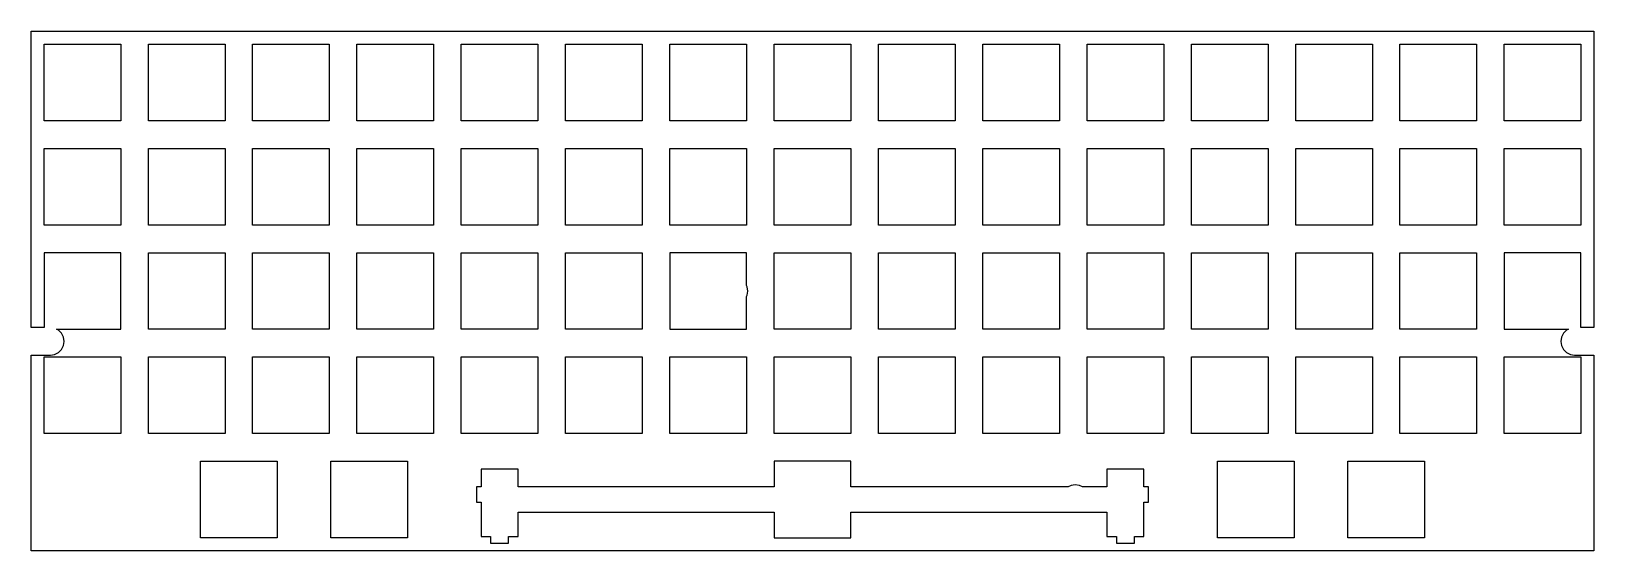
# Model space of a CAD drawing. Extents: x 0 to 285, y 0 to 95.
import ezdxf

# ---------------------------------------------------------------- set-up
doc = ezdxf.new("R2010")
doc.units = 0
doc.layers.get('0').update_dxf_attribs({"linetype": 'CONTINUOUS'})

msp = doc.modelspace()

# ---------------------------------------------------------------- linework, layer by layer
at = {"color": 0}
for p, q in [((0.09371, 40.8615), (0.09371, 95.0239)), ((0.09371, 95.0239), (285.47, 95.0239)), ((285.47, 95.0239), (285.47, 40.8615)), ((2.43086, 92.662), (16.4317, 92.662)), ((2.43086, 78.6624), (2.43086, 92.662)), ((16.4317, 92.662), (16.4317, 78.6624)), ((21.4809, 92.662), (35.4817, 92.662)), ((21.4809, 78.6624), (21.4809, 92.662)), ((35.4817, 92.662), (35.4817, 78.6624)), ((40.531, 92.662), (54.5317, 92.662)), ((40.531, 78.6624), (40.531, 92.662)), ((54.5317, 92.662), (54.5317, 78.6624)), ((59.581, 92.662), (73.5817, 92.662)), ((59.581, 78.6624), (59.581, 92.662)), ((73.5817, 92.662), (73.5817, 78.6624)), ((78.6324, 92.662), (92.6317, 92.662)), ((78.6324, 78.6624), (78.6324, 92.662)), ((92.6317, 92.662), (92.6317, 78.6624)), ((97.6824, 92.662), (111.682, 92.662)), ((97.6824, 78.6624), (97.6824, 92.662)), ((111.682, 92.662), (111.682, 78.6624)), ((116.732, 92.662), (130.732, 92.662)), ((116.732, 78.6624), (116.732, 92.662)), ((130.732, 92.662), (130.732, 78.6624)), ((135.782, 92.662), (149.782, 92.662)), ((135.782, 78.6624), (135.782, 92.662)), ((149.782, 92.662), (149.782, 78.6624)), ((154.831, 92.662), (168.832, 92.662)), ((154.831, 78.6624), (154.831, 92.662)), ((168.832, 92.662), (168.832, 78.6624)), ((173.882, 92.662), (187.882, 92.662)), ((173.882, 78.6624), (173.882, 92.662)), ((187.882, 92.662), (187.882, 78.6624)), ((192.931, 92.662), (206.932, 92.662)), ((192.931, 78.6624), (192.931, 92.662)), ((206.932, 92.662), (206.932, 78.6624)), ((211.982, 92.662), (225.982, 92.662)), ((211.982, 78.6624), (211.982, 92.662)), ((225.982, 92.662), (225.982, 78.6624)), ((231.032, 92.662), (245.032, 92.662)), ((231.032, 78.6624), (231.032, 92.662)), ((245.032, 92.662), (245.032, 78.6624)), ((250.081, 92.662), (264.082, 92.662)), ((250.081, 78.6624), (250.081, 92.662)), ((264.082, 92.662), (264.082, 78.6624)), ((269.131, 92.662), (283.132, 92.662)), ((269.131, 78.6624), (269.131, 92.662)), ((283.132, 92.662), (283.132, 78.6624)), ((16.4317, 78.6624), (2.43086, 78.6624)), ((35.4817, 78.6624), (21.4809, 78.6624)), ((54.5317, 78.6624), (40.531, 78.6624)), ((73.5817, 78.6624), (59.581, 78.6624)), ((92.6317, 78.6624), (78.6324, 78.6624)), ((111.682, 78.6624), (97.6824, 78.6624)), ((130.732, 78.6624), (116.732, 78.6624)), ((149.782, 78.6624), (135.782, 78.6624)), ((168.832, 78.6624), (154.831, 78.6624)), ((187.882, 78.6624), (173.882, 78.6624)), ((206.932, 78.6624), (192.931, 78.6624)), ((225.982, 78.6624), (211.982, 78.6624)), ((245.032, 78.6624), (231.032, 78.6624)), ((264.082, 78.6624), (250.081, 78.6624)), ((283.132, 78.6624), (269.131, 78.6624)), ((2.43086, 73.612), (16.4317, 73.612)), ((2.43086, 59.6124), (2.43086, 73.612)), ((16.4317, 73.612), (16.4317, 59.6124)), ((21.4809, 73.612), (35.4817, 73.612)), ((21.4809, 59.6124), (21.4809, 73.612)), ((35.4817, 73.612), (35.4817, 59.6124)), ((40.531, 73.612), (54.5317, 73.612)), ((40.531, 59.6124), (40.531, 73.612)), ((54.5317, 73.612), (54.5317, 59.6124)), ((59.581, 73.612), (73.5817, 73.612)), ((59.581, 59.6124), (59.581, 73.612)), ((73.5817, 73.612), (73.5817, 59.6124)), ((78.6324, 73.612), (92.6317, 73.612)), ((78.6324, 59.6124), (78.6324, 73.612)), ((92.6317, 73.612), (92.6317, 59.6124)), ((97.6824, 73.612), (111.682, 73.612)), ((97.6824, 59.6124), (97.6824, 73.612)), ((111.682, 73.612), (111.682, 59.6124)), ((116.732, 73.612), (130.732, 73.612)), ((116.732, 59.6124), (116.732, 73.612)), ((130.732, 73.612), (130.732, 59.6124)), ((135.782, 73.612), (149.782, 73.612)), ((135.782, 59.6124), (135.782, 73.612)), ((149.782, 73.612), (149.782, 59.6124)), ((154.831, 73.612), (168.832, 73.612)), ((154.831, 59.6124), (154.831, 73.612)), ((168.832, 73.612), (168.832, 59.6124)), ((173.882, 73.612), (187.882, 73.612)), ((173.882, 59.6124), (173.882, 73.612)), ((187.882, 73.612), (187.882, 59.6124)), ((192.931, 73.612), (206.932, 73.612)), ((192.931, 59.6124), (192.931, 73.612)), ((206.932, 73.612), (206.932, 59.6124)), ((211.982, 73.612), (225.982, 73.612)), ((211.982, 59.6124), (211.982, 73.612)), ((225.982, 73.612), (225.982, 59.6124)), ((231.032, 73.612), (245.032, 73.612)), ((231.032, 59.6124), (231.032, 73.612)), ((245.032, 73.612), (245.032, 59.6124)), ((250.081, 73.612), (264.082, 73.612)), ((250.081, 59.6124), (250.081, 73.612)), ((264.082, 73.612), (264.082, 59.6124)), ((269.131, 73.612), (283.132, 73.612)), ((269.131, 59.6124), (269.131, 73.612)), ((283.132, 73.612), (283.132, 59.6124)), ((16.4317, 59.6124), (2.43086, 59.6124)), ((35.4817, 59.6124), (21.4809, 59.6124)), ((54.5317, 59.6124), (40.531, 59.6124)), ((73.5817, 59.6124), (59.581, 59.6124)), ((92.6317, 59.6124), (78.6324, 59.6124)), ((111.682, 59.6124), (97.6824, 59.6124)), ((130.732, 59.6124), (116.732, 59.6124)), ((149.782, 59.6124), (135.782, 59.6124)), ((168.832, 59.6124), (154.831, 59.6124)), ((187.882, 59.6124), (173.882, 59.6124)), ((206.932, 59.6124), (192.931, 59.6124)), ((225.982, 59.6124), (211.982, 59.6124)), ((245.032, 59.6124), (231.032, 59.6124)), ((264.082, 59.6124), (250.081, 59.6124)), ((283.132, 59.6124), (269.131, 59.6124)), ((16.4317, 54.5606), (2.43086, 54.5606)), ((2.43086, 54.5606), (2.43086, 40.8615)), ((16.4317, 40.5613), (16.4317, 54.5606)), ((21.4809, 54.5606), (35.4817, 54.5606)), ((21.4809, 40.5613), (21.4809, 54.5606)), ((35.4817, 54.5606), (35.4817, 40.5613)), ((40.531, 54.5606), (54.5317, 54.5606)), ((40.531, 40.5613), (40.531, 54.5606)), ((54.5317, 54.5606), (54.5317, 40.5613)), ((59.581, 54.5606), (73.5817, 54.5606)), ((59.581, 40.5613), (59.581, 54.5606)), ((73.5817, 54.5606), (73.5817, 40.5613)), ((78.6324, 54.5606), (92.6317, 54.5606)), ((78.6324, 40.5613), (78.6324, 54.5606)), ((92.6317, 54.5606), (92.6317, 40.5613)), ((97.6824, 54.5606), (111.682, 54.5606)), ((97.6824, 40.5613), (97.6824, 54.5606)), ((111.682, 54.5606), (111.682, 40.5613)), ((116.732, 54.5606), (116.732, 40.5613)), ((130.732, 54.5606), (116.732, 54.5606)), ((130.732, 48.5856), (130.732, 54.5606)), ((135.782, 54.5606), (149.782, 54.5606)), ((135.782, 40.5613), (135.782, 54.5606)), ((149.782, 54.5606), (149.782, 40.5613)), ((154.831, 54.5606), (168.832, 54.5606)), ((154.831, 40.5613), (154.831, 54.5606)), ((168.832, 54.5606), (168.832, 40.5613)), ((173.882, 54.5606), (187.882, 54.5606)), ((173.882, 40.5613), (173.882, 54.5606)), ((187.882, 54.5606), (187.882, 40.5613)), ((192.931, 54.5606), (206.932, 54.5606)), ((192.931, 40.5613), (192.931, 54.5606)), ((206.932, 54.5606), (206.932, 40.5613)), ((211.982, 54.5606), (225.982, 54.5606)), ((211.982, 40.5613), (211.982, 54.5606)), ((225.982, 54.5606), (225.982, 40.5613)), ((231.032, 54.5606), (245.032, 54.5606)), ((231.032, 40.5613), (231.032, 54.5606)), ((245.032, 54.5606), (245.032, 40.5613)), ((250.081, 54.5606), (264.082, 54.5606)), ((250.081, 40.5613), (250.081, 54.5606)), ((264.082, 54.5606), (264.082, 40.5613)), ((283.132, 54.5606), (269.131, 54.5606)), ((269.131, 54.5606), (269.131, 40.5613)), ((283.132, 40.8615), (283.132, 54.5606)), ((130.86, 48.3348), (130.732, 48.5856)), ((130.732, 46.5377), (130.86, 46.7886)), ((130.732, 40.5613), (130.732, 46.5377)), ((130.984, 47.5601), (130.86, 48.3348)), ((130.86, 46.7886), (130.984, 47.5601)), ((2.43086, 40.8615), (0.09371, 40.8615)), ((5.06293, 40.3849), (4.71428, 40.5613)), ((4.71428, 40.5613), (16.4317, 40.5613)), ((5.61689, 39.8307), (5.06293, 40.3849)), ((35.4817, 40.5613), (21.4809, 40.5613)), ((54.5317, 40.5613), (40.531, 40.5613)), ((73.5817, 40.5613), (59.581, 40.5613)), ((92.6317, 40.5613), (78.6324, 40.5613)), ((111.682, 40.5613), (97.6824, 40.5613)), ((116.732, 40.5613), (130.732, 40.5613)), ((149.782, 40.5613), (135.782, 40.5613)), ((168.832, 40.5613), (154.831, 40.5613)), ((187.882, 40.5613), (173.882, 40.5613)), ((206.932, 40.5613), (192.931, 40.5613)), ((225.982, 40.5613), (211.982, 40.5613)), ((245.032, 40.5613), (231.032, 40.5613)), ((264.082, 40.5613), (250.081, 40.5613)), ((269.131, 40.5613), (280.85, 40.5613)), ((280.5, 40.3849), (279.947, 39.8307)), ((280.85, 40.5613), (280.5, 40.3849)), ((285.47, 40.8615), (283.132, 40.8615)), ((5.97242, 39.1336), (5.61689, 39.8307)), ((5.61689, 36.8914), (5.97242, 37.5888)), ((6.09367, 38.3603), (5.97242, 39.1336)), ((5.97242, 37.5888), (6.09367, 38.3603)), ((279.593, 39.1336), (279.47, 38.3618)), ((279.47, 38.3618), (279.593, 37.5888)), ((279.947, 39.8307), (279.593, 39.1336)), ((279.593, 37.5888), (279.947, 36.8914)), ((0.09371, 0.09646), (0.09371, 35.8606)), ((0.09371, 35.8606), (3.59392, 35.8606)), ((2.43086, 35.512), (16.4317, 35.512)), ((2.43086, 21.5126), (2.43086, 35.512)), ((3.59392, 35.8606), (4.367, 35.9833)), ((4.367, 35.9833), (5.06293, 36.3375)), ((5.06293, 36.3375), (5.61689, 36.8914)), ((16.4317, 35.512), (16.4317, 21.5126)), ((21.4809, 35.512), (35.4817, 35.512)), ((21.4809, 21.5126), (21.4809, 35.512)), ((35.4817, 35.512), (35.4817, 21.5126)), ((40.531, 35.512), (54.5317, 35.512)), ((40.531, 21.5126), (40.531, 35.512)), ((54.5317, 35.512), (54.5317, 21.5126)), ((59.581, 35.512), (73.5817, 35.512)), ((59.581, 21.5126), (59.581, 35.512)), ((73.5817, 35.512), (73.5817, 21.5126)), ((78.6324, 35.512), (92.6317, 35.512)), ((78.6324, 21.5126), (78.6324, 35.512)), ((92.6317, 35.512), (92.6317, 21.5126)), ((97.6824, 35.512), (111.682, 35.512)), ((97.6824, 21.5126), (97.6824, 35.512)), ((111.682, 35.512), (111.682, 21.5126)), ((116.732, 35.512), (130.732, 35.512)), ((116.732, 21.5126), (116.732, 35.512)), ((130.732, 35.512), (130.732, 21.5126)), ((135.782, 35.512), (149.782, 35.512)), ((135.782, 21.5126), (135.782, 35.512)), ((149.782, 35.512), (149.782, 21.5126)), ((154.831, 35.512), (168.832, 35.512)), ((154.831, 21.5126), (154.831, 35.512)), ((168.832, 35.512), (168.832, 21.5126)), ((173.882, 35.512), (187.882, 35.512)), ((173.882, 21.5126), (173.882, 35.512)), ((187.882, 35.512), (187.882, 21.5126)), ((192.931, 35.512), (206.932, 35.512)), ((192.931, 21.5126), (192.931, 35.512)), ((206.932, 35.512), (206.932, 21.5126)), ((211.982, 35.512), (225.982, 35.512)), ((211.982, 21.5126), (211.982, 35.512)), ((225.982, 35.512), (225.982, 21.5126)), ((231.032, 35.512), (245.032, 35.512)), ((231.032, 21.5126), (231.032, 35.512)), ((245.032, 35.512), (245.032, 21.5126)), ((250.081, 35.512), (264.082, 35.512)), ((250.081, 21.5126), (250.081, 35.512)), ((264.082, 35.512), (264.082, 21.5126)), ((269.131, 35.512), (283.132, 35.512)), ((269.131, 21.5126), (269.131, 35.512)), ((279.947, 36.8914), (280.5, 36.3375)), ((280.5, 36.3375), (281.196, 35.9833)), ((281.196, 35.9833), (281.969, 35.8606)), ((281.969, 35.8606), (285.47, 35.8606)), ((283.132, 35.512), (283.132, 21.5126)), ((285.47, 35.8606), (285.47, 0.09646)), ((16.4317, 21.5126), (2.43086, 21.5126)), ((35.4817, 21.5126), (21.4809, 21.5126)), ((54.5317, 21.5126), (40.531, 21.5126)), ((73.5817, 21.5126), (59.581, 21.5126)), ((92.6317, 21.5126), (78.6324, 21.5126)), ((111.682, 21.5126), (97.6824, 21.5126)), ((130.732, 21.5126), (116.732, 21.5126)), ((149.782, 21.5126), (135.782, 21.5126)), ((168.832, 21.5126), (154.831, 21.5126)), ((187.882, 21.5126), (173.882, 21.5126)), ((206.932, 21.5126), (192.931, 21.5126)), ((225.982, 21.5126), (211.982, 21.5126)), ((245.032, 21.5126), (231.032, 21.5126)), ((264.082, 21.5126), (250.081, 21.5126)), ((283.132, 21.5126), (269.131, 21.5126)), ((31.0059, 16.4621), (45.0067, 16.4621)), ((31.0059, 2.46255), (31.0059, 16.4621)), ((45.0067, 16.4621), (45.0067, 2.46255)), ((54.8185, 16.4621), (68.8192, 16.4621)), ((54.8185, 2.46255), (54.8185, 16.4621)), ((68.8192, 16.4621), (68.8192, 2.46255)), ((89.0076, 14.9917), (82.2579, 14.9917)), ((82.2579, 14.9917), (82.2579, 11.7615)), ((89.0076, 11.7615), (89.0076, 14.9917)), ((135.782, 16.4621), (135.782, 11.7615)), ((149.782, 16.4621), (135.782, 16.4621)), ((149.782, 11.7615), (149.782, 16.4621)), ((203.306, 14.9917), (196.557, 14.9917)), ((196.557, 14.9917), (196.557, 11.7615)), ((203.306, 11.7615), (203.306, 14.9917)), ((216.745, 16.4621), (230.746, 16.4621)), ((216.745, 2.46255), (216.745, 16.4621)), ((230.746, 16.4621), (230.746, 2.46255)), ((240.556, 16.4621), (254.557, 16.4621)), ((240.556, 2.46255), (240.556, 16.4621)), ((254.557, 16.4621), (254.557, 2.46255)), ((82.2579, 11.7615), (81.4324, 11.7615)), ((81.4324, 11.7615), (81.4324, 8.96278)), ((135.782, 11.7615), (89.0076, 11.7615)), ((189.466, 11.7615), (149.782, 11.7615)), ((190.009, 12.0385), (189.466, 11.7615)), ((190.783, 12.1612), (190.009, 12.0385)), ((191.556, 12.0385), (190.783, 12.1612)), ((192.098, 11.7615), (191.556, 12.0385)), ((196.557, 11.7615), (192.098, 11.7615)), ((204.133, 11.7615), (203.306, 11.7615)), ((204.133, 8.96278), (204.133, 11.7615)), ((81.4324, 8.96278), (82.2579, 8.96278)), ((82.2579, 8.96278), (82.2579, 2.69269)), ((203.306, 2.69269), (203.306, 8.96278)), ((203.306, 8.96278), (204.133, 8.96278)), ((89.0076, 2.69269), (89.0076, 7.16167)), ((89.0076, 7.16167), (135.782, 7.16167)), ((135.782, 7.16167), (135.782, 2.46255)), ((149.782, 2.46255), (149.782, 7.16167)), ((149.782, 7.16167), (196.557, 7.16167)), ((196.557, 7.16167), (196.557, 2.69269)), ((285.47, 0.09646), (0.09371, 0.09646)), ((45.0067, 2.46255), (31.0059, 2.46255)), ((68.8192, 2.46255), (54.8185, 2.46255)), ((82.2579, 2.69269), (83.9819, 2.69269)), ((83.9819, 2.69269), (83.9819, 1.49242)), ((83.9819, 1.49242), (87.2822, 1.49242)), ((87.2822, 1.49242), (87.2822, 2.69269)), ((87.2822, 2.69269), (89.0076, 2.69269)), ((135.782, 2.46255), (149.782, 2.46255)), ((196.557, 2.69269), (198.282, 2.69269)), ((198.282, 2.69269), (198.282, 1.49242)), ((198.282, 1.49242), (201.581, 1.49242)), ((201.581, 1.49242), (201.581, 2.69269)), ((201.581, 2.69269), (203.306, 2.69269)), ((230.746, 2.46255), (216.745, 2.46255)), ((254.557, 2.46255), (240.556, 2.46255))]:
    msp.add_line(p, q, dxfattribs=at)

doc.saveas('drawing.dxf')
